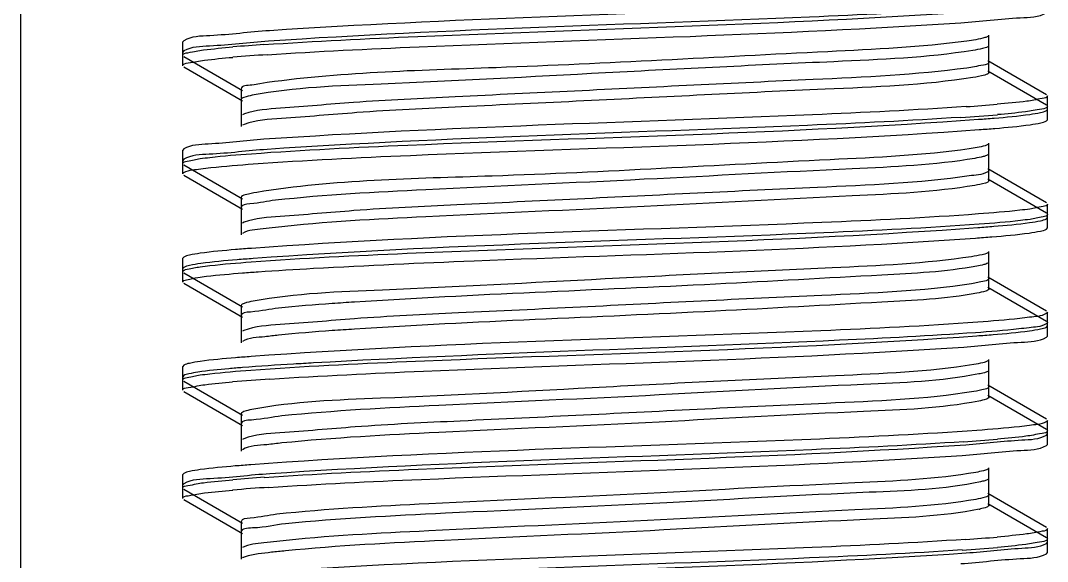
# Model space of a CAD drawing. Extents: x 1031190 to 1725648, y 733081 to 1571294.
# Drawn here: x 1139912.2 to 1140138.5, y 1215566.2 to 1215685.2 of the extents above; entities that cross this region are included whole.
import ezdxf

# ---------------------------------------------------------------- set-up
doc = ezdxf.new("R2010")
doc.units = 0
doc.header["$LTSCALE"] = 1000
doc.header["$MEASUREMENT"] = 0

msp = doc.modelspace()

# ---------------------------------------------------------------- linework, layer by layer
at = {"linetype": 'Continuous'}
for p, q in [((1139912.24, 1215988.29), (1139912.24, 1211247.26)), ((1140125.57, 1215676.1), (1140125.57, 1215682.05)), ((1139948.18, 1215680.82), (1139947.96, 1215680.56)), ((1139947.96, 1215677.59), (1139947.96, 1215680.56)), ((1139947.96, 1215677.59), (1139947.96, 1215680.56)), ((1140125.57, 1215673.82), (1140125.57, 1215679.77)), ((1139948.18, 1215678.55), (1139947.96, 1215678.28)), ((1139947.96, 1215675.31), (1139947.96, 1215678.28)), ((1139947.96, 1215675.31), (1139947.96, 1215678.28)), ((1139948.18, 1215677.33), (1139961.11, 1215669.84)), ((1139948.18, 1215675.05), (1139961.11, 1215667.57)), ((1140138.24, 1215668.92), (1140125.31, 1215676.4)), ((1140138.24, 1215666.64), (1140125.31, 1215674.12)), ((1139960.85, 1215670.15), (1139960.85, 1215664.19)), ((1139960.85, 1215667.87), (1139960.85, 1215661.91)), ((1140138.46, 1215665.68), (1140138.46, 1215668.66)), ((1140138.46, 1215665.68), (1140138.46, 1215668.66)), ((1140138.24, 1215665.42), (1140138.46, 1215665.68)), ((1140138.46, 1215663.4), (1140138.46, 1215666.38)), ((1140138.46, 1215663.4), (1140138.46, 1215666.38)), ((1139961.54, 1215664.68), (1139961.11, 1215664.49)), ((1140138.24, 1215663.14), (1140138.46, 1215663.4)), ((1139961.53, 1215662.4), (1139961.11, 1215662.21)), ((1139948.18, 1215657.01), (1139947.96, 1215656.75)), ((1139947.96, 1215653.77), (1139947.96, 1215656.75)), ((1139947.96, 1215653.77), (1139947.96, 1215656.75)), ((1140125.57, 1215652.29), (1140125.57, 1215658.24)), ((1139948.18, 1215654.73), (1139947.96, 1215654.47)), ((1139947.96, 1215651.5), (1139947.96, 1215654.47)), ((1139947.96, 1215651.5), (1139947.96, 1215654.47)), ((1140125.57, 1215650.01), (1140125.57, 1215655.96)), ((1139948.18, 1215653.51), (1139961.11, 1215646.03)), ((1140138.24, 1215645.1), (1140125.31, 1215652.59)), ((1139948.18, 1215651.23), (1139961.11, 1215643.75)), ((1140138.24, 1215642.83), (1140125.31, 1215650.31)), ((1139960.85, 1215646.33), (1139960.85, 1215640.38)), ((1140138.46, 1215641.87), (1140138.46, 1215644.84)), ((1140138.46, 1215641.87), (1140138.46, 1215644.84)), ((1139960.85, 1215644.05), (1139960.85, 1215638.1)), ((1140138.46, 1215639.59), (1140138.46, 1215642.57)), ((1140138.46, 1215639.59), (1140138.46, 1215642.57)), ((1139961.49, 1215640.85), (1139961.11, 1215640.68)), ((1140138.24, 1215641.61), (1140138.46, 1215641.87)), ((1140138.24, 1215639.33), (1140138.46, 1215639.59)), ((1140125.57, 1215628.47), (1140125.57, 1215634.43)), ((1139948.18, 1215633.2), (1139947.96, 1215632.94)), ((1139947.96, 1215629.96), (1139947.96, 1215632.94)), ((1139947.96, 1215629.96), (1139947.96, 1215632.94)), ((1140125.57, 1215626.19), (1140125.57, 1215632.15)), ((1139948.18, 1215630.92), (1139947.96, 1215630.66)), ((1139947.96, 1215627.68), (1139947.96, 1215630.66)), ((1139947.96, 1215627.68), (1139947.96, 1215630.66)), ((1139948.18, 1215629.7), (1139961.11, 1215622.22)), ((1139948.18, 1215627.42), (1139961.11, 1215619.94)), ((1140138.24, 1215621.29), (1140125.31, 1215628.77)), ((1140138.24, 1215619.01), (1140125.31, 1215626.5)), ((1139960.85, 1215622.52), (1139960.85, 1215616.57)), ((1139960.85, 1215620.24), (1139960.85, 1215614.29)), ((1140138.46, 1215618.05), (1140138.46, 1215621.03)), ((1140138.46, 1215618.05), (1140138.46, 1215621.03)), ((1140138.24, 1215617.79), (1140138.46, 1215618.05)), ((1140138.46, 1215615.78), (1140138.46, 1215618.75)), ((1140138.46, 1215615.78), (1140138.46, 1215618.75)), ((1139961.45, 1215617.02), (1139961.11, 1215616.87)), ((1140138.24, 1215615.52), (1140138.46, 1215615.78)), ((1139948.18, 1215609.39), (1139947.96, 1215609.12)), ((1139947.96, 1215606.15), (1139947.96, 1215609.12)), ((1139947.96, 1215606.15), (1139947.96, 1215609.12)), ((1140125.57, 1215604.66), (1140125.57, 1215610.61)), ((1139948.18, 1215607.11), (1139947.96, 1215606.85)), ((1139947.96, 1215603.87), (1139947.96, 1215606.85)), ((1139947.96, 1215603.87), (1139947.96, 1215606.85)), ((1140125.57, 1215602.38), (1140125.57, 1215608.33)), ((1139948.18, 1215605.89), (1139961.11, 1215598.41)), ((1140138.24, 1215597.48), (1140125.31, 1215604.96)), ((1139948.18, 1215603.61), (1139961.11, 1215596.13)), ((1140138.24, 1215595.2), (1140125.31, 1215602.68)), ((1139960.85, 1215598.71), (1139960.85, 1215592.75)), ((1139960.85, 1215596.43), (1139960.85, 1215590.47)), ((1140138.46, 1215594.24), (1140138.46, 1215597.22)), ((1140138.46, 1215594.24), (1140138.46, 1215597.22)), ((1139961.41, 1215593.2), (1139961.11, 1215593.06)), ((1140138.24, 1215593.98), (1140138.46, 1215594.24)), ((1140138.46, 1215591.96), (1140138.46, 1215594.94)), ((1140138.46, 1215591.96), (1140138.46, 1215594.94)), ((1140138.24, 1215591.7), (1140138.46, 1215591.96)), ((1140125.57, 1215580.85), (1140125.57, 1215586.8)), ((1139948.18, 1215585.57), (1139947.96, 1215585.31)), ((1139947.96, 1215582.34), (1139947.96, 1215585.31)), ((1139947.96, 1215582.34), (1139947.96, 1215585.31)), ((1140125.57, 1215578.57), (1140125.57, 1215584.52)), ((1139948.18, 1215583.29), (1139947.96, 1215583.03)), ((1139947.96, 1215580.06), (1139947.96, 1215583.03)), ((1139947.96, 1215580.06), (1139947.96, 1215583.03)), ((1139948.18, 1215582.07), (1139961.11, 1215574.59)), ((1139948.18, 1215579.8), (1139961.11, 1215572.31)), ((1140138.24, 1215573.67), (1140125.31, 1215581.15)), ((1140138.24, 1215571.39), (1140125.31, 1215578.87)), ((1139960.85, 1215574.89), (1139960.85, 1215568.94)), ((1139960.85, 1215572.62), (1139960.85, 1215566.66)), ((1140138.46, 1215570.43), (1140138.46, 1215573.41)), ((1140138.46, 1215570.43), (1140138.46, 1215573.41)), ((1140138.24, 1215570.17), (1140138.46, 1215570.43)), ((1140138.46, 1215568.15), (1140138.46, 1215571.13)), ((1140138.46, 1215568.15), (1140138.46, 1215571.13)), ((1140138.24, 1215567.89), (1140138.46, 1215568.15))]:
    msp.add_line(p, q, dxfattribs=at)
for centre, radius, start, end in [((1139993.22, 1215272.38), 408.49, 93.8394, 94.8036), ((1139994.14, 1215258.59), 420.04, 93.7667, 94.8004), ((1140093.23, 1216073.41), 408.03, 273.8422, 274.8038), ((1140091.63, 1216091.38), 428.35, 273.7137, 274.7998), ((1139994.97, 1215176.58), 430.63, 93.7001, 94.7988), ((1140092.46, 1216009.42), 417.79, 273.7805, 274.8013), ((1139993.32, 1215175.92), 409.7, 93.8313, 94.8034), ((1139994.57, 1215157.86), 425.53, 93.732, 94.7995), ((1140119.31, 1215598.03), 20.74, 281.4024, 282.1895), ((1140093.12, 1215979.48), 409.36, 273.8319, 274.8049), ((1140092.04, 1215990.92), 423.12, 273.7466, 274.8005)]:
    msp.add_arc(centre, radius, start, end, dxfattribs=at)
for points, knots in [([(1140119.89, 1215690.06), (1140108.72, 1215689.31), (1140057.78, 1215686.87), (1140006.79, 1215685.64), (1139967.07, 1215683.01)], [0, 0, 0, 0, 0.219427, 1, 1, 1, 1]), ([(1140119.68, 1215687.77), (1140108.48, 1215687.02), (1140057.54, 1215684.58), (1140006.54, 1215683.35), (1139966.86, 1215680.71)], [0, 0, 0, 0, 0.220112, 1, 1, 1, 1]), ([(1139965.87, 1215679.95), (1139977.16, 1215680.72), (1140028.72, 1215683.2), (1140080.36, 1215684.39), (1140120.57, 1215687.13)], [0, 0, 0, 0, 0.219129, 1, 1, 1, 1]), ([(1140119.37, 1215684.77), (1140123.74, 1215685.06), (1140129.86, 1215685.91), (1140136.54, 1215685.98), (1140138.23, 1215686.95)], [0, 0, 0, 0, 0.691359, 1, 1, 1, 1]), ([(1139966.54, 1215677.72), (1139977.71, 1215678.46), (1140028.65, 1215680.91), (1140079.65, 1215682.14), (1140119.37, 1215684.77)], [0, 0, 0, 0, 0.21947, 1, 1, 1, 1]), ([(1139967.07, 1215683.01), (1139962.69, 1215682.72), (1139956.57, 1215681.87), (1139949.88, 1215681.8), (1139948.19, 1215680.82)], [0, 0, 0, 0, 0.691388, 1, 1, 1, 1]), ([(1140125.31, 1215681.75), (1140125.12, 1215681.64), (1140123.61, 1215681.11), (1140122.03, 1215680.92), (1140120.68, 1215680.74)], [0, 0, 0, 0, 0.140996, 1, 1, 1, 1]), ([(1139947.96, 1215677.59), (1139947.96, 1215678.02), (1139950.24, 1215678.3), (1139951.39, 1215678.62), (1139952.54, 1215678.77)], [0, 0, 0, 0, 0.271578, 1, 1, 1, 1]), ([(1139966.86, 1215680.71), (1139962.53, 1215680.43), (1139956.48, 1215679.59), (1139949.87, 1215679.51), (1139948.19, 1215678.55)], [0, 0, 0, 0, 0.691194, 1, 1, 1, 1]), ([(1140120.68, 1215680.74), (1140110.54, 1215679.36), (1140075.89, 1215677.79), (1140024.07, 1215674.74), (1139982.16, 1215673.88), (1139964.97, 1215671.35)], [0, 0, 0, 0, 0.196859, 0.665778, 1, 1, 1, 1]), ([(1140125.31, 1215679.47), (1140124.95, 1215679.26), (1140123.83, 1215678.98), (1140122.73, 1215678.77), (1140122.02, 1215678.66)], [0, 0, 0, 0, 0.36678, 1, 1, 1, 1]), ([(1139947.96, 1215675.31), (1139947.96, 1215675.76), (1139950.34, 1215676.03), (1139951.54, 1215676.36), (1139952.73, 1215676.51)], [0, 0, 0, 0, 0.270922, 1, 1, 1, 1]), ([(1140122.02, 1215678.66), (1140111.91, 1215677.06), (1140084.84, 1215675.96), (1140041.41, 1215673.79), (1139998.75, 1215671.4), (1139972.63, 1215670.57), (1139963.3, 1215668.79)], [0, 0, 0, 0, 0.192978, 0.509549, 0.82079, 1, 1, 1, 1]), ([(1140120.68, 1215674.79), (1140109.47, 1215673.27), (1140080.59, 1215672.02), (1140043.04, 1215670.14), (1140009.3, 1215668.53), (1139987.65, 1215667.49), (1139972.25, 1215666.09), (1139964.07, 1215665.58), (1139961.54, 1215664.68)], [0, 0, 0, 0, 0.212866, 0.542542, 0.70756, 0.848323, 0.949425, 1, 1, 1, 1]), ([(1140125.57, 1215676.1), (1140125.57, 1215675.63), (1140123.15, 1215675.28), (1140121.91, 1215674.95), (1140120.68, 1215674.79)], [0, 0, 0, 0, 0.273505, 1, 1, 1, 1]), ([(1140122.02, 1215672.7), (1140111.27, 1215671), (1140082.59, 1215669.94), (1140045.07, 1215667.94), (1140010.69, 1215666.33), (1139988.42, 1215665.27), (1139972.56, 1215663.82), (1139964.13, 1215663.33), (1139961.53, 1215662.4)], [0, 0, 0, 0, 0.202975, 0.533469, 0.701272, 0.84507, 0.948501, 1, 1, 1, 1]), ([(1140125.57, 1215673.82), (1140125.57, 1215673.47), (1140123.87, 1215673.08), (1140122.91, 1215672.84), (1140122.02, 1215672.7)], [0, 0, 0, 0, 0.279898, 1, 1, 1, 1]), ([(1139964.97, 1215671.35), (1139964.37, 1215671.26), (1139963.21, 1215670.93), (1139960.85, 1215670.98), (1139960.85, 1215670.15)], [0, 0, 0, 0, 0.421141, 1, 1, 1, 1]), ([(1139963.3, 1215668.79), (1139962.68, 1215668.68), (1139961.97, 1215668.51), (1139960.85, 1215668.12), (1139960.85, 1215667.87)], [0, 0, 0, 0, 0.71113, 1, 1, 1, 1]), ([(1140138.46, 1215668.66), (1140138.46, 1215668.23), (1140136.19, 1215667.94), (1140135.04, 1215667.63), (1140133.89, 1215667.48)], [0, 0, 0, 0, 0.271617, 1, 1, 1, 1]), ([(1140120.57, 1215666.3), (1140109.29, 1215665.53), (1140057.72, 1215663.04), (1140006.09, 1215661.85), (1139965.87, 1215659.11)], [0, 0, 0, 0, 0.219054, 1, 1, 1, 1]), ([(1140138.46, 1215666.38), (1140138.46, 1215665.92), (1140136.03, 1215665.65), (1140134.82, 1215665.32), (1140133.6, 1215665.16)], [0, 0, 0, 0, 0.270628, 1, 1, 1, 1]), ([(1140134.57, 1215664.59), (1140135.37, 1215664.71), (1140136.59, 1215664.92), (1140137.85, 1215665.2), (1140138.23, 1215665.42)], [0, 0, 0, 0, 0.643357, 1, 1, 1, 1]), ([(1139963.09, 1215655.94), (1139974.56, 1215656.78), (1140027.95, 1215659.39), (1140081.41, 1215660.44), (1140123.24, 1215663.51)], [0, 0, 0, 0, 0.215159, 1, 1, 1, 1]), ([(1140119.37, 1215663.94), (1140108.12, 1215663.19), (1140057.18, 1215660.75), (1140006.17, 1215659.54), (1139966.54, 1215656.88)], [0, 0, 0, 0, 0.221129, 1, 1, 1, 1]), ([(1140123.24, 1215663.51), (1140124.41, 1215663.59), (1140128.19, 1215663.89), (1140131.97, 1215664.23), (1140134.57, 1215664.59)], [0, 0, 0, 0, 0.307399, 1, 1, 1, 1]), ([(1140134.63, 1215662.32), (1140135.42, 1215662.43), (1140136.62, 1215662.65), (1140137.85, 1215662.92), (1140138.23, 1215663.14)], [0, 0, 0, 0, 0.642712, 1, 1, 1, 1]), ([(1139963.52, 1215653.69), (1139975.04, 1215654.53), (1140028.36, 1215657.12), (1140081.75, 1215658.17), (1140123.45, 1215661.24)], [0, 0, 0, 0, 0.216534, 1, 1, 1, 1]), ([(1140123.45, 1215661.24), (1140124.6, 1215661.33), (1140128.33, 1215661.62), (1140132.06, 1215661.96), (1140134.63, 1215662.32)], [0, 0, 0, 0, 0.307538, 1, 1, 1, 1]), ([(1139965.87, 1215659.11), (1139961.78, 1215658.83), (1139956.04, 1215658.04), (1139949.78, 1215657.93), (1139948.19, 1215657.01)], [0, 0, 0, 0, 0.690237, 1, 1, 1, 1]), ([(1139966.54, 1215656.88), (1139962.29, 1215656.59), (1139956.34, 1215655.77), (1139949.84, 1215655.68), (1139948.19, 1215654.73)], [0, 0, 0, 0, 0.690889, 1, 1, 1, 1]), ([(1140121.23, 1215657), (1140111.09, 1215655.55), (1140075.96, 1215654.04), (1140023.76, 1215650.77), (1139981.38, 1215650.2), (1139964.26, 1215647.43)], [0, 0, 0, 0, 0.19541, 0.669181, 1, 1, 1, 1]), ([(1140125.31, 1215657.94), (1140125.13, 1215657.84), (1140123.81, 1215657.36), (1140122.41, 1215657.17), (1140121.23, 1215657)], [0, 0, 0, 0, 0.144669, 1, 1, 1, 1]), ([(1139947.96, 1215653.77), (1139947.96, 1215654.14), (1139949.85, 1215654.46), (1139950.85, 1215654.72), (1139951.82, 1215654.86)], [0, 0, 0, 0, 0.27452, 1, 1, 1, 1]), ([(1139951.82, 1215654.86), (1139952.53, 1215654.96), (1139956.28, 1215655.42), (1139960.04, 1215655.72), (1139963.09, 1215655.94)], [0, 0, 0, 0, 0.191293, 1, 1, 1, 1]), ([(1140122.48, 1215654.92), (1140113.57, 1215653.41), (1140089.17, 1215652.39), (1140048.89, 1215650.19), (1140006.51, 1215648.27), (1139979.39, 1215646.9), (1139968.39, 1215645.69)], [0, 0, 0, 0, 0.175715, 0.472791, 0.784833, 1, 1, 1, 1]), ([(1140125.31, 1215655.66), (1140124.99, 1215655.48), (1140124.04, 1215655.21), (1140123.09, 1215655.02), (1140122.48, 1215654.92)], [0, 0, 0, 0, 0.372977, 1, 1, 1, 1]), ([(1139947.96, 1215651.5), (1139947.96, 1215651.62), (1139949.38, 1215652.51), (1139950.68, 1215652.42), (1139951.95, 1215652.6)], [0, 0, 0, 0, 0.088736, 1, 1, 1, 1]), ([(1139951.95, 1215652.6), (1139952.68, 1215652.7), (1139956.53, 1215653.16), (1139960.39, 1215653.47), (1139963.52, 1215653.69)], [0, 0, 0, 0, 0.191581, 1, 1, 1, 1]), ([(1140125.57, 1215652.29), (1140125.57, 1215652.15), (1140124.04, 1215651.15), (1140122.61, 1215651.25), (1140121.23, 1215651.05)], [0, 0, 0, 0, 0.09033, 1, 1, 1, 1]), ([(1140121.23, 1215651.05), (1140110.16, 1215649.46), (1140081.3, 1215648.28), (1140043.69, 1215646.36), (1140009.66, 1215644.74), (1139987.77, 1215643.7), (1139972.26, 1215642.26), (1139964.01, 1215641.78), (1139961.49, 1215640.85)], [0, 0, 0, 0, 0.209449, 0.539982, 0.706178, 0.848006, 0.949655, 1, 1, 1, 1]), ([(1140125.57, 1215650.01), (1140125.57, 1215649.69), (1140124.11, 1215649.3), (1140123.26, 1215649.1), (1140122.48, 1215648.97)], [0, 0, 0, 0, 0.283217, 1, 1, 1, 1]), ([(1139964.26, 1215647.43), (1139963.4, 1215647.29), (1139962.48, 1215647.07), (1139960.85, 1215646.67), (1139960.85, 1215646.33)], [0, 0, 0, 0, 0.719335, 1, 1, 1, 1]), ([(1140122.48, 1215648.97), (1140113.57, 1215647.45), (1140089.17, 1215646.44), (1140048.89, 1215644.24), (1140006.51, 1215642.32), (1139979.39, 1215640.95), (1139968.39, 1215639.73)], [0, 0, 0, 0, 0.175715, 0.472791, 0.784833, 1, 1, 1, 1]), ([(1139968.39, 1215645.69), (1139966.5, 1215645.48), (1139964.7, 1215644.93), (1139960.84, 1215644.75), (1139960.85, 1215644.05)], [0, 0, 0, 0, 0.732679, 1, 1, 1, 1]), ([(1140138.46, 1215644.84), (1140138.46, 1215644.47), (1140136.55, 1215644.15), (1140135.55, 1215643.9), (1140134.57, 1215643.76)], [0, 0, 0, 0, 0.274367, 1, 1, 1, 1]), ([(1140123.24, 1215642.67), (1140111.76, 1215641.83), (1140058.37, 1215639.23), (1140004.9, 1215638.18), (1139963.09, 1215635.1)], [0, 0, 0, 0, 0.215488, 1, 1, 1, 1]), ([(1140134.57, 1215643.76), (1140133.85, 1215643.66), (1140130.09, 1215643.2), (1140126.3, 1215642.9), (1140123.24, 1215642.67)], [0, 0, 0, 0, 0.191413, 1, 1, 1, 1]), ([(1140138.46, 1215642.57), (1140138.46, 1215642.2), (1140136.58, 1215641.88), (1140135.59, 1215641.62), (1140134.63, 1215641.49)], [0, 0, 0, 0, 0.27466, 1, 1, 1, 1]), ([(1140123.45, 1215640.41), (1140112.03, 1215639.57), (1140058.72, 1215636.96), (1140005.33, 1215635.89), (1139963.52, 1215632.86)], [0, 0, 0, 0, 0.214435, 1, 1, 1, 1]), ([(1140123.11, 1215639.69), (1140124.28, 1215639.77), (1140128.09, 1215640.07), (1140131.91, 1215640.41), (1140134.53, 1215640.78)], [0, 0, 0, 0, 0.307305, 1, 1, 1, 1]), ([(1140134.63, 1215641.49), (1140133.92, 1215641.39), (1140130.2, 1215640.93), (1140126.47, 1215640.63), (1140123.45, 1215640.41)], [0, 0, 0, 0, 0.191295, 1, 1, 1, 1]), ([(1140134.53, 1215640.78), (1140135.34, 1215640.89), (1140136.58, 1215641.1), (1140137.84, 1215641.38), (1140138.23, 1215641.61)], [0, 0, 0, 0, 0.643774, 1, 1, 1, 1]), ([(1139968.39, 1215639.73), (1139967.47, 1215639.63), (1139965.06, 1215639.27), (1139962.45, 1215639.18), (1139961.11, 1215638.4)], [0, 0, 0, 0, 0.371503, 1, 1, 1, 1]), ([(1139963.04, 1215632.12), (1139974.49, 1215632.97), (1140027.85, 1215635.57), (1140081.28, 1215636.63), (1140123.11, 1215639.69)], [0, 0, 0, 0, 0.214872, 1, 1, 1, 1]), ([(1140122.58, 1215637.37), (1140123.8, 1215637.46), (1140127.74, 1215637.76), (1140131.69, 1215638.1), (1140134.41, 1215638.48)], [0, 0, 0, 0, 0.307317, 1, 1, 1, 1]), ([(1140134.41, 1215638.48), (1140135.25, 1215638.59), (1140136.52, 1215638.81), (1140137.83, 1215639.1), (1140138.23, 1215639.33)], [0, 0, 0, 0, 0.645021, 1, 1, 1, 1]), ([(1139976.8, 1215630.71), (1139988.57, 1215631.36), (1140037.17, 1215633.58), (1140085.82, 1215634.72), (1140122.58, 1215637.37)], [0, 0, 0, 0, 0.242393, 1, 1, 1, 1]), ([(1139951.82, 1215634.02), (1139951.02, 1215633.91), (1139949.81, 1215633.7), (1139948.57, 1215633.42), (1139948.19, 1215633.2)], [0, 0, 0, 0, 0.643044, 1, 1, 1, 1]), ([(1139963.09, 1215635.1), (1139961.93, 1215635.02), (1139958.17, 1215634.72), (1139954.4, 1215634.39), (1139951.82, 1215634.02)], [0, 0, 0, 0, 0.307527, 1, 1, 1, 1]), ([(1140125.31, 1215634.12), (1140124.92, 1215633.9), (1140123.71, 1215633.6), (1140122.51, 1215633.38), (1140121.74, 1215633.27)], [0, 0, 0, 0, 0.363608, 1, 1, 1, 1]), ([(1139951.95, 1215631.76), (1139951.12, 1215631.65), (1139949.87, 1215631.43), (1139948.58, 1215631.15), (1139948.19, 1215630.92)], [0, 0, 0, 0, 0.644412, 1, 1, 1, 1]), ([(1139951.8, 1215631.04), (1139952.52, 1215631.14), (1139956.25, 1215631.6), (1139960.01, 1215631.9), (1139963.04, 1215632.12)], [0, 0, 0, 0, 0.191288, 1, 1, 1, 1]), ([(1139963.52, 1215632.86), (1139962.33, 1215632.77), (1139958.47, 1215632.47), (1139954.61, 1215632.13), (1139951.95, 1215631.76)], [0, 0, 0, 0, 0.307193, 1, 1, 1, 1]), ([(1140121.74, 1215633.27), (1140111.59, 1215631.71), (1140084.6, 1215630.58), (1140041.34, 1215628.43), (1139998.87, 1215626.09), (1139972.86, 1215625.2), (1139963.49, 1215623.48)], [0, 0, 0, 0, 0.194375, 0.509802, 0.819766, 1, 1, 1, 1]), ([(1140122.92, 1215631.18), (1140116.01, 1215629.92), (1140096.73, 1215628.97), (1140051.07, 1215626.29), (1140012.29, 1215624.97), (1139985.78, 1215623.27)], [0, 0, 0, 0, 0.153234, 0.420019, 1, 1, 1, 1]), ([(1140125.31, 1215631.85), (1140125.04, 1215631.69), (1140124.23, 1215631.45), (1140123.42, 1215631.27), (1140122.92, 1215631.18)], [0, 0, 0, 0, 0.37991, 1, 1, 1, 1]), ([(1139947.96, 1215629.96), (1139947.96, 1215630.33), (1139949.84, 1215630.65), (1139950.84, 1215630.9), (1139951.8, 1215631.04)], [0, 0, 0, 0, 0.274579, 1, 1, 1, 1]), ([(1139951.32, 1215628.69), (1139951.94, 1215628.79), (1139955.21, 1215629.22), (1139958.5, 1215629.49), (1139961.16, 1215629.7)], [0, 0, 0, 0, 0.190886, 1, 1, 1, 1]), ([(1139961.16, 1215629.7), (1139962.3, 1215629.79), (1139967.51, 1215630.17), (1139972.72, 1215630.49), (1139976.8, 1215630.71)], [0, 0, 0, 0, 0.218088, 1, 1, 1, 1]), ([(1139947.96, 1215627.68), (1139947.96, 1215628.01), (1139949.58, 1215628.34), (1139950.47, 1215628.56), (1139951.32, 1215628.69)], [0, 0, 0, 0, 0.277366, 1, 1, 1, 1]), ([(1140121.74, 1215627.31), (1140110.84, 1215625.65), (1140082.01, 1215624.54), (1140044.35, 1215622.57), (1140010.04, 1215620.94), (1139987.91, 1215619.91), (1139972.28, 1215618.43), (1139963.96, 1215617.98), (1139961.45, 1215617.02)], [0, 0, 0, 0, 0.205905, 0.537229, 0.704613, 0.847545, 0.949803, 1, 1, 1, 1]), ([(1140125.57, 1215628.47), (1140125.57, 1215628.1), (1140123.72, 1215627.71), (1140122.71, 1215627.46), (1140121.74, 1215627.31)], [0, 0, 0, 0, 0.278286, 1, 1, 1, 1]), ([(1140122.92, 1215625.23), (1140116.01, 1215623.97), (1140096.73, 1215623.02), (1140051.07, 1215620.34), (1140012.29, 1215619.02), (1139985.78, 1215617.32)], [0, 0, 0, 0, 0.153234, 0.420019, 1, 1, 1, 1]), ([(1140125.57, 1215626.19), (1140125.57, 1215625.92), (1140124.34, 1215625.53), (1140123.59, 1215625.35), (1140122.92, 1215625.23)], [0, 0, 0, 0, 0.287204, 1, 1, 1, 1]), ([(1139963.49, 1215623.48), (1139962.82, 1215623.36), (1139962.07, 1215623.19), (1139960.85, 1215622.79), (1139960.85, 1215622.52)], [0, 0, 0, 0, 0.713092, 1, 1, 1, 1]), ([(1139985.78, 1215623.27), (1139984.15, 1215623.17), (1139978.58, 1215622.79), (1139973.02, 1215622.36), (1139969.09, 1215621.95)], [0, 0, 0, 0, 0.293033, 1, 1, 1, 1]), ([(1139969.09, 1215621.95), (1139967.03, 1215621.73), (1139965.08, 1215621.12), (1139960.84, 1215620.99), (1139960.85, 1215620.24)], [0, 0, 0, 0, 0.734101, 1, 1, 1, 1]), ([(1140134.53, 1215619.94), (1140133.81, 1215619.84), (1140130.01, 1215619.38), (1140126.19, 1215619.08), (1140123.11, 1215618.85)], [0, 0, 0, 0, 0.19149, 1, 1, 1, 1]), ([(1140138.46, 1215621.03), (1140138.46, 1215620.91), (1140137.06, 1215620.02), (1140135.78, 1215620.11), (1140134.53, 1215619.94)], [0, 0, 0, 0, 0.089033, 1, 1, 1, 1]), ([(1140123.11, 1215618.85), (1140111.61, 1215618.01), (1140058.25, 1215615.41), (1140004.81, 1215614.36), (1139963.04, 1215611.29)], [0, 0, 0, 0, 0.215892, 1, 1, 1, 1]), ([(1140134.41, 1215617.64), (1140133.66, 1215617.54), (1140129.73, 1215617.07), (1140125.78, 1215616.76), (1140122.58, 1215616.53)], [0, 0, 0, 0, 0.191433, 1, 1, 1, 1]), ([(1140138.46, 1215618.75), (1140138.46, 1215618.63), (1140137.01, 1215617.73), (1140135.69, 1215617.82), (1140134.41, 1215617.64)], [0, 0, 0, 0, 0.088431, 1, 1, 1, 1]), ([(1140134.48, 1215616.96), (1140135.3, 1215617.07), (1140136.56, 1215617.29), (1140137.84, 1215617.57), (1140138.23, 1215617.79)], [0, 0, 0, 0, 0.644275, 1, 1, 1, 1]), ([(1139969.09, 1215616), (1139968.09, 1215615.89), (1139965.44, 1215615.5), (1139962.57, 1215615.44), (1139961.11, 1215614.59)], [0, 0, 0, 0, 0.374132, 1, 1, 1, 1]), ([(1139962.98, 1215608.31), (1139974.4, 1215609.15), (1140027.71, 1215611.75), (1140081.1, 1215612.82), (1140122.91, 1215615.86)], [0, 0, 0, 0, 0.214475, 1, 1, 1, 1]), ([(1139985.78, 1215617.32), (1139984.15, 1215617.21), (1139978.58, 1215616.84), (1139973.02, 1215616.41), (1139969.09, 1215616)], [0, 0, 0, 0, 0.293033, 1, 1, 1, 1]), ([(1140122.58, 1215616.53), (1140112.62, 1215615.82), (1140064.03, 1215613.4), (1140015.4, 1215612.02), (1139976.8, 1215609.88)], [0, 0, 0, 0, 0.205332, 1, 1, 1, 1]), ([(1140120.01, 1215613.38), (1140124.23, 1215613.66), (1140130.14, 1215614.48), (1140136.59, 1215614.57), (1140138.23, 1215615.52)], [0, 0, 0, 0, 0.690751, 1, 1, 1, 1]), ([(1140122.91, 1215615.86), (1140124.1, 1215615.94), (1140127.96, 1215616.24), (1140131.83, 1215616.59), (1140134.48, 1215616.96)], [0, 0, 0, 0, 0.307276, 1, 1, 1, 1]), ([(1139967.18, 1215606.32), (1139978.46, 1215607.06), (1140029.4, 1215609.5), (1140080.4, 1215610.71), (1140120.01, 1215613.38)], [0, 0, 0, 0, 0.221562, 1, 1, 1, 1]), ([(1139963.04, 1215611.29), (1139961.89, 1215611.2), (1139958.14, 1215610.91), (1139954.38, 1215610.57), (1139951.8, 1215610.21)], [0, 0, 0, 0, 0.307543, 1, 1, 1, 1]), ([(1139951.8, 1215610.21), (1139951.01, 1215610.09), (1139949.8, 1215609.88), (1139948.57, 1215609.61), (1139948.19, 1215609.39)], [0, 0, 0, 0, 0.642912, 1, 1, 1, 1]), ([(1139961.16, 1215608.87), (1139960.15, 1215608.79), (1139956.86, 1215608.51), (1139953.58, 1215608.2), (1139951.32, 1215607.86)], [0, 0, 0, 0, 0.308217, 1, 1, 1, 1]), ([(1139976.8, 1215609.88), (1139975.33, 1215609.79), (1139970.12, 1215609.49), (1139964.91, 1215609.16), (1139961.16, 1215608.87)], [0, 0, 0, 0, 0.280579, 1, 1, 1, 1]), ([(1140122.23, 1215609.53), (1140112.17, 1215607.89), (1140085.07, 1215606.83), (1140041.51, 1215604.63), (1139998.71, 1215602.22), (1139972.5, 1215601.43), (1139963.18, 1215599.61)], [0, 0, 0, 0, 0.191736, 0.509065, 0.821327, 1, 1, 1, 1]), ([(1140125.31, 1215610.31), (1140124.97, 1215610.12), (1140123.92, 1215609.84), (1140122.89, 1215609.64), (1140122.23, 1215609.53)], [0, 0, 0, 0, 0.369442, 1, 1, 1, 1]), ([(1139947.96, 1215606.15), (1139947.96, 1215606.52), (1139949.83, 1215606.84), (1139950.82, 1215607.09), (1139951.79, 1215607.23)], [0, 0, 0, 0, 0.27466, 1, 1, 1, 1]), ([(1139951.32, 1215607.86), (1139950.64, 1215607.75), (1139949.59, 1215607.56), (1139948.52, 1215607.3), (1139948.19, 1215607.11)], [0, 0, 0, 0, 0.637141, 1, 1, 1, 1]), ([(1139951.79, 1215607.23), (1139952.5, 1215607.33), (1139956.22, 1215607.78), (1139959.96, 1215608.08), (1139962.98, 1215608.31)], [0, 0, 0, 0, 0.191269, 1, 1, 1, 1]), ([(1140123.32, 1215607.45), (1140114.99, 1215605.8), (1140091.37, 1215604.99), (1140051.8, 1215602.65), (1140009.05, 1215600.8), (1139981.33, 1215599.38), (1139969.83, 1215598.21)], [0, 0, 0, 0, 0.165505, 0.458699, 0.774611, 1, 1, 1, 1]), ([(1140125.31, 1215608.03), (1140125.08, 1215607.9), (1140124.41, 1215607.68), (1140123.73, 1215607.53), (1140123.32, 1215607.45)], [0, 0, 0, 0, 0.387704, 1, 1, 1, 1]), ([(1139947.96, 1215603.87), (1139947.96, 1215604.33), (1139950.41, 1215604.6), (1139951.63, 1215604.94), (1139952.86, 1215605.09)], [0, 0, 0, 0, 0.270518, 1, 1, 1, 1]), ([(1140125.57, 1215604.66), (1140125.57, 1215604.33), (1140123.98, 1215603.93), (1140123.07, 1215603.71), (1140122.23, 1215603.58)], [0, 0, 0, 0, 0.281296, 1, 1, 1, 1]), ([(1140122.23, 1215603.58), (1140111.5, 1215601.83), (1140082.71, 1215600.81), (1140045.03, 1215598.78), (1140010.45, 1215597.15), (1139988.08, 1215596.11), (1139972.31, 1215594.6), (1139963.92, 1215594.18), (1139961.41, 1215593.2)], [0, 0, 0, 0, 0.202243, 0.534298, 0.702881, 0.846954, 0.949881, 1, 1, 1, 1]), ([(1140125.57, 1215602.38), (1140125.57, 1215602.14), (1140124.54, 1215601.76), (1140123.88, 1215601.6), (1140123.31, 1215601.49)], [0, 0, 0, 0, 0.2919, 1, 1, 1, 1]), ([(1139963.18, 1215599.61), (1139962.59, 1215599.5), (1139961.91, 1215599.34), (1139960.85, 1215598.95), (1139960.85, 1215598.71)], [0, 0, 0, 0, 0.70978, 1, 1, 1, 1]), ([(1140123.31, 1215601.49), (1140114.98, 1215599.84), (1140091.35, 1215599.03), (1140051.79, 1215596.7), (1140009.04, 1215594.84), (1139981.32, 1215593.43), (1139969.83, 1215592.26)], [0, 0, 0, 0, 0.165599, 0.458794, 0.774654, 1, 1, 1, 1]), ([(1139969.83, 1215598.21), (1139967.59, 1215597.99), (1139965.47, 1215597.31), (1139960.85, 1215597.24), (1139960.85, 1215596.43)], [0, 0, 0, 0, 0.7344, 1, 1, 1, 1]), ([(1140122.91, 1215595.02), (1140111.39, 1215594.19), (1140058.08, 1215591.59), (1140004.68, 1215590.55), (1139962.98, 1215587.47)], [0, 0, 0, 0, 0.216489, 1, 1, 1, 1]), ([(1140134.48, 1215596.12), (1140133.75, 1215596.02), (1140129.9, 1215595.55), (1140126.04, 1215595.25), (1140122.91, 1215595.02)], [0, 0, 0, 0, 0.191497, 1, 1, 1, 1]), ([(1140138.46, 1215597.22), (1140138.46, 1215597.09), (1140137.04, 1215596.21), (1140135.74, 1215596.3), (1140134.48, 1215596.12)], [0, 0, 0, 0, 0.088791, 1, 1, 1, 1]), ([(1140120.48, 1215591.88), (1140124.59, 1215592.15), (1140130.35, 1215592.95), (1140136.63, 1215593.06), (1140138.23, 1215593.98)], [0, 0, 0, 0, 0.690301, 1, 1, 1, 1]), ([(1140138.46, 1215594.94), (1140138.46, 1215594.49), (1140136.1, 1215594.22), (1140134.91, 1215593.89), (1140133.73, 1215593.74)], [0, 0, 0, 0, 0.271048, 1, 1, 1, 1]), ([(1139969.83, 1215592.26), (1139968.73, 1215592.15), (1139965.84, 1215591.73), (1139962.7, 1215591.7), (1139961.11, 1215590.78)], [0, 0, 0, 0, 0.375474, 1, 1, 1, 1]), ([(1139965.94, 1215584.7), (1139977.22, 1215585.47), (1140028.73, 1215587.95), (1140080.31, 1215589.14), (1140120.48, 1215591.88)], [0, 0, 0, 0, 0.219209, 1, 1, 1, 1]), ([(1140120.01, 1215592.54), (1140108.86, 1215591.79), (1140057.92, 1215589.34), (1140006.92, 1215588.11), (1139967.18, 1215585.48)], [0, 0, 0, 0, 0.219042, 1, 1, 1, 1]), ([(1140119.69, 1215589.54), (1140123.98, 1215589.83), (1140130, 1215590.66), (1140136.56, 1215590.74), (1140138.23, 1215591.7)], [0, 0, 0, 0, 0.69106, 1, 1, 1, 1]), ([(1139966.87, 1215582.49), (1139978.09, 1215583.23), (1140029.03, 1215585.67), (1140080.03, 1215586.9), (1140119.69, 1215589.54)], [0, 0, 0, 0, 0.220537, 1, 1, 1, 1]), ([(1139951.79, 1215586.39), (1139951, 1215586.28), (1139949.8, 1215586.07), (1139948.57, 1215585.79), (1139948.19, 1215585.57)], [0, 0, 0, 0, 0.642736, 1, 1, 1, 1]), ([(1139962.98, 1215587.47), (1139961.83, 1215587.38), (1139958.09, 1215587.09), (1139954.36, 1215586.75), (1139951.79, 1215586.39)], [0, 0, 0, 0, 0.307562, 1, 1, 1, 1]), ([(1140125.31, 1215586.5), (1140125.01, 1215586.33), (1140124.12, 1215586.07), (1140123.24, 1215585.89), (1140122.68, 1215585.79)], [0, 0, 0, 0, 0.375957, 1, 1, 1, 1]), ([(1139967.18, 1215585.48), (1139962.78, 1215585.19), (1139956.62, 1215584.34), (1139949.89, 1215584.27), (1139948.19, 1215583.29)], [0, 0, 0, 0, 0.691494, 1, 1, 1, 1]), ([(1140122.68, 1215585.79), (1140113.89, 1215584.25), (1140089.67, 1215583.28), (1140049.54, 1215581.05), (1140007.07, 1215579.15), (1139979.81, 1215577.76), (1139968.7, 1215576.56)], [0, 0, 0, 0, 0.173459, 0.469678, 0.782575, 1, 1, 1, 1]), ([(1140123.69, 1215583.71), (1140115.67, 1215581.98), (1140092.43, 1215581.3), (1140053.26, 1215578.87), (1140010.34, 1215577.06), (1139982.33, 1215575.62), (1139970.6, 1215574.48)], [0, 0, 0, 0, 0.160367, 0.451606, 0.769465, 1, 1, 1, 1]), ([(1140125.31, 1215584.22), (1140125.11, 1215584.11), (1140124.57, 1215583.92), (1140124.02, 1215583.78), (1140123.69, 1215583.71)], [0, 0, 0, 0, 0.396512, 1, 1, 1, 1]), ([(1139947.96, 1215582.34), (1139947.96, 1215582.77), (1139950.25, 1215583.05), (1139951.4, 1215583.37), (1139952.55, 1215583.52)], [0, 0, 0, 0, 0.271515, 1, 1, 1, 1]), ([(1139947.96, 1215580.06), (1139947.96, 1215580.51), (1139950.38, 1215580.78), (1139951.59, 1215581.12), (1139952.8, 1215581.27)], [0, 0, 0, 0, 0.270697, 1, 1, 1, 1]), ([(1140122.68, 1215579.84), (1140113.89, 1215578.3), (1140089.67, 1215577.33), (1140049.54, 1215575.1), (1140007.07, 1215573.19), (1139979.81, 1215571.81), (1139968.7, 1215570.61)], [0, 0, 0, 0, 0.173459, 0.469678, 0.782575, 1, 1, 1, 1]), ([(1140125.57, 1215580.85), (1140125.57, 1215580.55), (1140124.22, 1215580.16), (1140123.41, 1215579.97), (1140122.68, 1215579.84)], [0, 0, 0, 0, 0.28487, 1, 1, 1, 1]), ([(1140123.41, 1215577.7), (1140115.23, 1215576.05), (1140091.91, 1215575.26), (1140052.71, 1215572.92), (1140010.04, 1215571.09), (1139982.24, 1215569.66), (1139970.6, 1215568.52)], [0, 0, 0, 0, 0.163392, 0.454692, 0.77088, 1, 1, 1, 1]), ([(1140125.57, 1215578.57), (1140125.57, 1215578.36), (1140124.74, 1215577.99), (1140124.16, 1215577.86), (1140123.69, 1215577.76)], [0, 0, 0, 0, 0.297941, 1, 1, 1, 1]), ([(1139968.7, 1215576.56), (1139966.73, 1215576.35), (1139964.86, 1215575.77), (1139960.84, 1215575.61), (1139960.85, 1215574.89)], [0, 0, 0, 0, 0.733117, 1, 1, 1, 1]), ([(1139970.6, 1215574.48), (1139968.16, 1215574.24), (1139965.89, 1215573.49), (1139960.85, 1215573.5), (1139960.85, 1215572.62)], [0, 0, 0, 0, 0.735038, 1, 1, 1, 1]), ([(1140138.46, 1215573.41), (1140138.46, 1215572.98), (1140136.19, 1215572.69), (1140135.04, 1215572.38), (1140133.9, 1215572.23)], [0, 0, 0, 0, 0.271622, 1, 1, 1, 1]), ([(1139968.7, 1215570.61), (1139967.74, 1215570.51), (1139965.23, 1215570.13), (1139962.5, 1215570.05), (1139961.11, 1215569.24)], [0, 0, 0, 0, 0.372448, 1, 1, 1, 1]), ([(1140120.48, 1215571.04), (1140109.2, 1215570.27), (1140057.69, 1215567.79), (1140006.12, 1215566.6), (1139965.94, 1215563.87)], [0, 0, 0, 0, 0.219207, 1, 1, 1, 1]), ([(1140120.57, 1215568.07), (1140124.66, 1215568.35), (1140130.39, 1215569.14), (1140136.64, 1215569.25), (1140138.23, 1215570.17)], [0, 0, 0, 0, 0.690199, 1, 1, 1, 1]), ([(1140138.46, 1215571.13), (1140138.46, 1215570.68), (1140136.06, 1215570.4), (1140134.86, 1215570.07), (1140133.66, 1215569.92)], [0, 0, 0, 0, 0.270822, 1, 1, 1, 1]), ([(1139970.6, 1215568.52), (1139969.56, 1215568.42), (1139966.59, 1215568.08), (1139963.56, 1215567.81), (1139961.69, 1215567.21)], [0, 0, 0, 0, 0.346313, 1, 1, 1, 1]), ([(1139965.87, 1215560.89), (1139977.16, 1215561.65), (1140028.73, 1215564.14), (1140080.36, 1215565.33), (1140120.57, 1215568.07)], [0, 0, 0, 0, 0.219134, 1, 1, 1, 1]), ([(1140119.69, 1215568.71), (1140108.49, 1215567.96), (1140057.55, 1215565.52), (1140006.55, 1215564.29), (1139966.87, 1215561.65)], [0, 0, 0, 0, 0.220078, 1, 1, 1, 1]), ([(1140119.38, 1215565.71), (1140123.75, 1215566), (1140129.86, 1215566.85), (1140136.54, 1215566.92), (1140138.23, 1215567.89)], [0, 0, 0, 0, 0.69135, 1, 1, 1, 1]), ([(1139961.69, 1215567.21), (1139961.58, 1215567.17), (1139961.38, 1215567.1), (1139961.19, 1215567.01), (1139961.11, 1215566.96)], [0, 0, 0, 0, 0.561257, 1, 1, 1, 1])]:
    msp.add_open_spline(points, degree=3, knots=knots, dxfattribs=at)
for points in [[(1139952.54, 1215678.77), (1139954.69, 1215679.05), (1139956.85, 1215679.25), (1139959.02, 1215679.43)], [(1139952.73, 1215676.51), (1139954.81, 1215676.78), (1139956.9, 1215676.97), (1139958.98, 1215677.15)], [(1140133.89, 1215667.48), (1140131.74, 1215667.2), (1140129.57, 1215667), (1140127.4, 1215666.81)], [(1140133.6, 1215665.16), (1140131.56, 1215664.9), (1140129.51, 1215664.71), (1140127.47, 1215664.54)], [(1139952.86, 1215605.09), (1139954.88, 1215605.35), (1139956.91, 1215605.53), (1139958.95, 1215605.71)], [(1140133.73, 1215593.74), (1140131.63, 1215593.47), (1140129.53, 1215593.28), (1140127.43, 1215593.1)], [(1139952.55, 1215583.52), (1139954.7, 1215583.8), (1139956.86, 1215584), (1139959.01, 1215584.18)], [(1139952.8, 1215581.27), (1139954.85, 1215581.53), (1139956.91, 1215581.72), (1139958.97, 1215581.9)], [(1140133.9, 1215572.23), (1140131.74, 1215571.95), (1140129.58, 1215571.75), (1140127.41, 1215571.56)], [(1140133.66, 1215569.92), (1140131.59, 1215569.66), (1140129.52, 1215569.46), (1140127.45, 1215569.29)]]:
    msp.add_open_spline(points, degree=3, dxfattribs=at)

doc.saveas('drawing.dxf')
